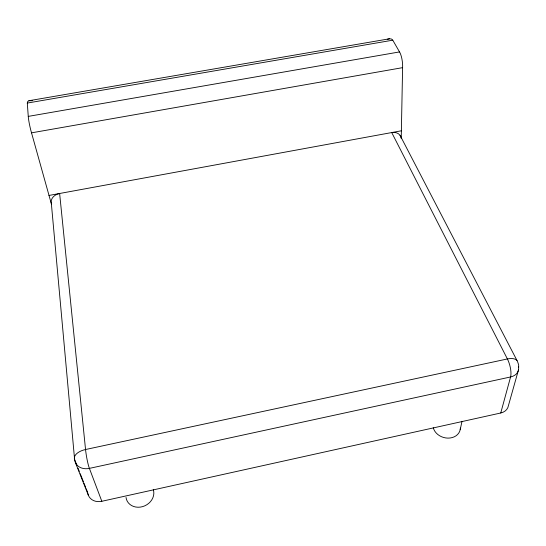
<?xml version="1.0" encoding="UTF-8"?>
<svg xmlns="http://www.w3.org/2000/svg" width="546" height="546" viewBox="0 0 546 546"><rect width="100%" height="100%" fill="white"/><g stroke="black" fill="none" stroke-linecap="round" stroke-linejoin="round"><path stroke-width="0.82" d="M401.221 138.595L402.6 67.649A11.698 3.433 82.5 0 0 399.535 51.925L392.765 40.186L391.537 39.066L389.667 38.759L28.904 100.737L27.648 101.611L27.3 103.064L28.262 116.394A12.237 1.29 77.6 0 0 31.525 132.842L51.392 203.931L74.611 459.548L76.802 465.062M460.217 429.579L462.025 421.266M87.831 493.393A13.316 11.166 -28.2 0 0 101.822 501.283L500.743 412.994L510.578 376.965A13.493 10.251 15.9 0 0 518.543 366.762M518.598 369.492L508.401 405.698A12.811 10.04 17.7 0 1 500.743 412.994M387.285 39.292L389.667 38.759M48.942 195.454L401.556 130.753M31.525 132.842L402.6 67.649M28.262 116.394L399.535 51.925M27.3 103.064L392.765 40.186M28.904 100.737L32.337 100.723M400.054 135.326L517.021 360.544M78.051 468.215L79.3 471.369M80.235 473.737L83.361 481.62M83.982 483.196L85.545 487.134M86.172 488.711L87.735 492.656M75.355 462.476L88.466 495.509M101.822 501.283L89.401 468.379A13.8 1.597 80 0 1 85.545 449.522L59.63 193.496A10.865 8.613 -1.6 0 0 51.406 203.931M518.7 367.417L518.645 364.776L517.731 362.141A13.206 6.675 -23.5 0 0 507.398 358.954L85.545 449.522A13.923 7.385 -8.9 0 0 74.611 459.548A14.053 11.48 -25.7 0 0 89.401 468.379L510.578 376.965A13.118 4.552 75.2 0 0 507.398 358.954L391.721 132.562A10.415 7.972 -31.8 0 1 400.941 137.223M460.38 428.091A13.889 11.364 16.2 0 1 447.973 438.117A13.889 11.364 16.2 0 1 433.292 427.777M153.344 489.728A14.312 12.34 -25.8 0 1 142.554 506.64A14.312 12.34 -25.8 0 1 126.017 497.44"/></g></svg>
